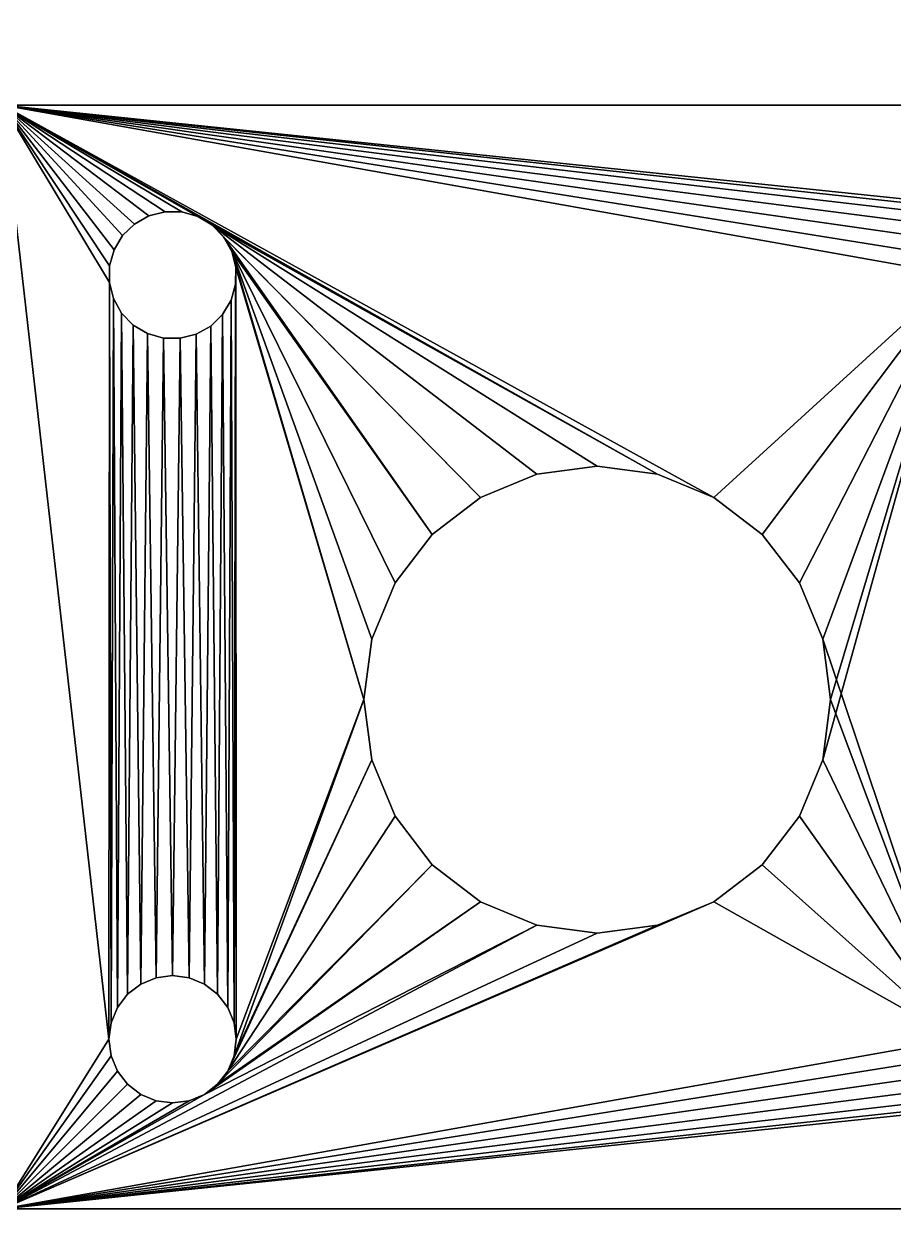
# Model space of a CAD drawing. Header units: metres. Extents: x 0 to 683, y 0 to 667.
# Drawn here: x 243.5 to 264, y 355.3 to 383.68 of the extents above; entities that cross this region are included whole.
import ezdxf

# ---------------------------------------------------------------- set-up
doc = ezdxf.new("R2010")
doc.units = ezdxf.units.M

msp = doc.modelspace()

# ---------------------------------------------------------------- meshes
at = {"layer": 'Blade lock'}
mesh = msp.add_polyface(dxfattribs=at)
corners = [(268.449, 377.38, 0), (268.5, 359.769, 0), (268.5, 377.769, 0), (268.449, 360.157, 0), (268.299, 377.019, 0), (268.299, 360.519, 0), (268.061, 376.708, 0), (268.061, 360.829, 0), (267.75, 376.469, 0), (267.75, 361.068, 0), (267.388, 376.32, 0), (267.388, 361.217, 0), (267, 376.269, 0), (267, 361.269, 0), (266.612, 376.32, 0), (266.612, 361.217, 0), (266.25, 376.469, 0), (266.25, 361.068, 0), (265.939, 376.708, 0), (265.939, 360.829, 0), (265.701, 377.019, 0), (265.701, 360.519, 0), (265.551, 377.38, 0), (265.551, 360.157, 0), (265.5, 377.769, 0), (265.5, 359.769, 0), (271, 381.769, 0), (271, 355.769, 0), (268.449, 378.157, 0), (268.299, 378.519, 0), (268.061, 378.829, 0), (267.75, 379.068, 0), (267.388, 379.217, 0), (267, 379.269, 0), (243, 381.769, 0), (266.612, 379.217, 0), (266.25, 379.068, 0), (265.939, 378.829, 0), (265.701, 378.519, 0), (265.551, 378.157, 0), (259.759, 372.532, 0), (260.898, 371.658, 0), (261.772, 370.519, 0), (262.321, 369.192, 0), (262.509, 367.769, 0), (258.432, 373.081, 0), (247.591, 379.147, 0), (247.928, 378.947, 0), (257.009, 373.269, 0), (255.585, 373.081, 0), (254.259, 372.532, 0), (248.201, 378.667, 0), (253.12, 371.658, 0), (248.393, 378.325, 0), (252.246, 370.519, 0), (251.696, 369.192, 0), (251.509, 367.769, 0), (248.49, 377.946, 0), (248.5, 359.769, 0), (247.215, 379.253, 0), (246.823, 379.258, 0), (246.443, 379.161, 0), (246.102, 378.97, 0), (245.822, 378.697, 0), (245.622, 378.36, 0), (245.515, 377.983, 0), (245.51, 377.591, 0), (245.5, 359.769, 0), (267, 358.269, 0), (243, 355.769, 0), (267.388, 358.32, 0), (267.75, 358.469, 0), (268.061, 358.708, 0), (268.299, 359.019, 0), (268.449, 359.38, 0), (266.612, 358.32, 0), (266.25, 358.469, 0), (265.939, 358.708, 0), (265.701, 359.019, 0), (265.551, 359.38, 0), (259.759, 363.005, 0), (260.898, 363.879, 0), (261.772, 365.019, 0), (262.321, 366.345, 0), (258.432, 362.456, 0), (257.009, 362.269, 0), (255.585, 362.456, 0), (247.75, 358.469, 0), (254.259, 363.005, 0), (248.061, 358.708, 0), (253.12, 363.879, 0), (248.299, 359.019, 0), (252.246, 365.019, 0), (251.696, 366.345, 0), (248.449, 359.38, 0), (247.388, 358.32, 0), (247, 358.269, 0), (246.612, 358.32, 0), (246.25, 358.469, 0), (245.939, 358.708, 0), (245.701, 359.019, 0), (245.551, 359.38, 0), (248.449, 360.157, 0), (248.485, 377.554, 0), (248.378, 377.177, 0), (248.299, 360.519, 0), (248.178, 376.84, 0), (248.061, 360.829, 0), (247.898, 376.567, 0), (247.75, 361.068, 0), (247.557, 376.376, 0), (247.388, 361.217, 0), (247.177, 376.279, 0), (247, 361.269, 0), (246.785, 376.284, 0), (246.612, 361.217, 0), (246.409, 376.39, 0), (246.25, 361.068, 0), (246.072, 376.59, 0), (245.939, 360.829, 0), (245.799, 376.87, 0), (245.701, 360.519, 0), (245.607, 377.212, 0), (245.551, 360.157, 0)]
mesh.append_faces([[corners[k] for k in face] for face in [(0, 1, 2), (1, 0, 3), (3, 4, 5), (5, 6, 7), (7, 8, 9), (9, 10, 11), (11, 12, 13), (13, 14, 15), (15, 16, 17), (17, 18, 19), (19, 20, 21), (21, 22, 23), (23, 24, 25), (26, 2, 27), (2, 26, 28), (28, 26, 29), (29, 26, 30), (30, 26, 31), (31, 26, 32), (32, 26, 33), (33, 34, 35), (35, 34, 36), (36, 34, 37), (37, 34, 38), (38, 34, 39), (39, 34, 24), (40, 34, 45), (45, 47, 48), (48, 47, 49), (49, 47, 50), (50, 51, 52), (52, 53, 54), (54, 53, 55), (55, 53, 56), (46, 34, 59), (59, 34, 60), (60, 34, 61), (61, 34, 62), (62, 34, 63), (63, 34, 64), (64, 34, 65), (65, 34, 66), (27, 68, 69), (68, 27, 70), (70, 27, 71), (71, 27, 72), (72, 27, 73), (73, 27, 74), (74, 27, 1), (80, 25, 81), (81, 25, 82), (82, 25, 83), (83, 25, 44), (87, 88, 89), (89, 90, 91), (91, 93, 94), (94, 56, 58), (69, 67, 34), (102, 104, 105), (105, 106, 107), (107, 108, 109), (109, 110, 111), (111, 112, 113), (113, 114, 115), (115, 116, 117), (117, 118, 119), (119, 120, 121), (121, 122, 123), (123, 66, 67)]], dxfattribs={"vtx0": -1, "vtx1": -1})
mesh.append_faces([[corners[k] for k in face] for face in [(24, 34, 40), (24, 43, 25), (45, 34, 46), (56, 57, 58), (66, 34, 67), (1, 27, 2), (69, 25, 80), (69, 86, 87)]], dxfattribs={"vtx0": -1, "vtx1": -1, "vtx2": -1})
mesh.append_faces([[corners[k] for k in face] for face in [(3, 0, 4), (5, 4, 6), (7, 6, 8), (9, 8, 10), (11, 10, 12), (13, 12, 14), (15, 14, 16), (17, 16, 18), (19, 18, 20), (21, 20, 22), (23, 22, 24), (33, 26, 34), (24, 40, 41), (24, 41, 42), (24, 42, 43), (25, 43, 44), (45, 46, 47), (50, 47, 51), (52, 51, 53), (56, 53, 57), (69, 68, 75), (69, 75, 76), (69, 76, 77), (69, 77, 78), (69, 78, 79), (69, 79, 25), (69, 80, 84), (69, 84, 85), (69, 85, 86), (87, 86, 88), (89, 88, 90), (91, 90, 92), (91, 92, 93), (94, 93, 56), (69, 87, 95), (69, 95, 96), (69, 96, 97), (69, 97, 98), (69, 98, 99), (69, 99, 100), (69, 100, 101), (69, 101, 67), (57, 102, 58), (102, 57, 103), (102, 103, 104), (105, 104, 106), (107, 106, 108), (109, 108, 110), (111, 110, 112), (113, 112, 114), (115, 114, 116), (117, 116, 118), (119, 118, 120), (121, 120, 122), (123, 122, 66)]], dxfattribs={"vtx0": -1, "vtx2": -1})
mesh = msp.add_polyface(dxfattribs=at)
corners = [(248.449, 360.157, -10), (248.49, 377.946, -10), (248.5, 359.769, -10), (248.485, 377.554, -10), (248.378, 377.177, -10), (248.299, 360.519, -10), (248.178, 376.84, -10), (248.061, 360.829, -10), (247.898, 376.567, -10), (247.75, 361.068, -10), (247.557, 376.376, -10), (247.388, 361.217, -10), (247.177, 376.279, -10), (247, 361.269, -10), (246.785, 376.284, -10), (246.612, 361.217, -10), (246.409, 376.39, -10), (246.25, 361.068, -10), (246.072, 376.59, -10), (245.939, 360.829, -10), (245.799, 376.87, -10), (245.701, 360.519, -10), (245.607, 377.212, -10), (245.551, 360.157, -10), (245.51, 377.591, -10), (245.5, 359.769, -10), (271, 355.769, -10), (268.5, 359.769, -10), (271, 381.769, -10), (268.449, 359.38, -10), (268.299, 359.019, -10), (268.061, 358.708, -10), (267.75, 358.469, -10), (267.388, 358.32, -10), (267, 358.269, -10), (243, 355.769, -10), (266.612, 358.32, -10), (266.25, 358.469, -10), (265.939, 358.708, -10), (265.701, 359.019, -10), (265.551, 359.38, -10), (265.5, 359.769, -10), (259.759, 363.005, -10), (260.898, 363.879, -10), (261.772, 365.019, -10), (262.321, 366.345, -10), (265.5, 377.769, -10), (262.509, 367.769, -10), (258.432, 362.456, -10), (257.009, 362.269, -10), (255.585, 362.456, -10), (247.75, 358.469, -10), (254.259, 363.005, -10), (248.061, 358.708, -10), (253.12, 363.879, -10), (248.299, 359.019, -10), (252.246, 365.019, -10), (251.696, 366.345, -10), (248.449, 359.38, -10), (251.509, 367.769, -10), (247.388, 358.32, -10), (247, 358.269, -10), (246.612, 358.32, -10), (246.25, 358.469, -10), (245.939, 358.708, -10), (245.701, 359.019, -10), (245.551, 359.38, -10), (267, 379.269, -10), (243, 381.769, -10), (267.388, 379.217, -10), (267.75, 379.068, -10), (268.061, 378.829, -10), (268.299, 378.519, -10), (268.449, 378.157, -10), (268.5, 377.769, -10), (266.612, 379.217, -10), (266.25, 379.068, -10), (265.939, 378.829, -10), (265.701, 378.519, -10), (265.551, 378.157, -10), (259.759, 372.532, -10), (260.898, 371.658, -10), (261.772, 370.519, -10), (262.321, 369.192, -10), (258.432, 373.081, -10), (247.591, 379.147, -10), (247.928, 378.947, -10), (257.009, 373.269, -10), (255.585, 373.081, -10), (254.259, 372.532, -10), (248.201, 378.667, -10), (253.12, 371.658, -10), (248.393, 378.325, -10), (252.246, 370.519, -10), (251.696, 369.192, -10), (247.215, 379.253, -10), (246.823, 379.258, -10), (246.443, 379.161, -10), (246.102, 378.97, -10), (245.822, 378.697, -10), (245.622, 378.36, -10), (245.515, 377.983, -10), (268.449, 360.157, -10), (268.449, 377.38, -10), (268.299, 360.519, -10), (268.299, 377.019, -10), (268.061, 360.829, -10), (268.061, 376.708, -10), (267.75, 361.068, -10), (267.75, 376.469, -10), (267.388, 361.217, -10), (267.388, 376.32, -10), (267, 361.269, -10), (267, 376.269, -10), (266.612, 361.217, -10), (266.612, 376.32, -10), (266.25, 361.068, -10), (266.25, 376.469, -10), (265.939, 360.829, -10), (265.939, 376.708, -10), (265.701, 360.519, -10), (265.701, 377.019, -10), (265.551, 360.157, -10), (265.551, 377.38, -10)]
mesh.append_faces([[corners[k] for k in face] for face in [(0, 1, 2), (1, 0, 3), (3, 0, 4), (4, 5, 6), (6, 7, 8), (8, 9, 10), (10, 11, 12), (12, 13, 14), (14, 15, 16), (16, 17, 18), (18, 19, 20), (20, 21, 22), (22, 23, 24), (26, 27, 28), (27, 26, 29), (29, 26, 30), (30, 26, 31), (31, 26, 32), (32, 26, 33), (33, 26, 34), (34, 35, 36), (36, 35, 37), (37, 35, 38), (38, 35, 39), (39, 35, 40), (40, 35, 41), (42, 35, 48), (48, 35, 49), (49, 35, 50), (50, 51, 52), (52, 53, 54), (54, 55, 56), (56, 55, 57), (57, 58, 59), (51, 35, 60), (60, 35, 61), (61, 35, 62), (62, 35, 63), (63, 35, 64), (64, 35, 65), (65, 35, 66), (66, 35, 25), (28, 67, 68), (67, 28, 69), (69, 28, 70), (70, 28, 71), (71, 28, 72), (72, 28, 73), (73, 28, 74), (80, 46, 81), (81, 46, 82), (82, 46, 83), (83, 46, 47), (85, 84, 86), (86, 89, 90), (90, 91, 92), (92, 59, 1), (68, 25, 35), (102, 74, 27), (74, 102, 103), (103, 104, 105), (105, 106, 107), (107, 108, 109), (109, 110, 111), (111, 112, 113), (113, 114, 115), (115, 116, 117), (117, 118, 119), (119, 120, 121), (121, 122, 123), (123, 41, 46)]], dxfattribs={"vtx0": -1, "vtx1": -1})
mesh.append_faces([[corners[k] for k in face] for face in [(41, 35, 42), (41, 45, 46), (50, 35, 51), (74, 28, 27), (68, 46, 80), (68, 84, 85), (1, 59, 2), (68, 24, 25)]], dxfattribs={"vtx0": -1, "vtx1": -1, "vtx2": -1})
mesh.append_faces([[corners[k] for k in face] for face in [(4, 0, 5), (6, 5, 7), (8, 7, 9), (10, 9, 11), (12, 11, 13), (14, 13, 15), (16, 15, 17), (18, 17, 19), (20, 19, 21), (22, 21, 23), (24, 23, 25), (34, 26, 35), (41, 42, 43), (41, 43, 44), (41, 44, 45), (46, 45, 47), (52, 51, 53), (54, 53, 55), (57, 55, 58), (59, 58, 2), (68, 67, 75), (68, 75, 76), (68, 76, 77), (68, 77, 78), (68, 78, 79), (68, 79, 46), (68, 80, 84), (86, 84, 87), (86, 87, 88), (86, 88, 89), (90, 89, 91), (92, 91, 93), (92, 93, 94), (92, 94, 59), (68, 85, 95), (68, 95, 96), (68, 96, 97), (68, 97, 98), (68, 98, 99), (68, 99, 100), (68, 100, 101), (68, 101, 24), (103, 102, 104), (105, 104, 106), (107, 106, 108), (109, 108, 110), (111, 110, 112), (113, 112, 114), (115, 114, 116), (117, 116, 118), (119, 118, 120), (121, 120, 122), (123, 122, 41)]], dxfattribs={"vtx0": -1, "vtx2": -1})
mesh = msp.add_polyface(dxfattribs=at)
corners = [(271, 381.769, -10), (243, 381.769, 0), (271, 381.769, 0), (243, 381.769, -10)]
mesh.append_faces([[corners[k] for k in face] for face in [(0, 1, 2), (1, 0, 3)]], dxfattribs={"vtx0": -1})
mesh = msp.add_polyface(dxfattribs=at)
corners = [(246.102, 378.97, -10), (246.443, 379.161, 0), (246.102, 378.97, 0), (246.443, 379.161, -10)]
mesh.append_faces([[corners[k] for k in face] for face in [(0, 1, 2), (1, 0, 3)]], dxfattribs={"vtx0": -1})
mesh = msp.add_polyface(dxfattribs=at)
corners = [(246.443, 379.161, -10), (246.823, 379.258, 0), (246.443, 379.161, 0), (246.823, 379.258, -10)]
mesh.append_faces([[corners[k] for k in face] for face in [(0, 1, 2), (1, 0, 3)]], dxfattribs={"vtx0": -1})
mesh = msp.add_polyface(dxfattribs=at)
corners = [(246.823, 379.258, -10), (247.215, 379.253, 0), (246.823, 379.258, 0), (247.215, 379.253, -10)]
mesh.append_faces([[corners[k] for k in face] for face in [(0, 1, 2), (1, 0, 3)]], dxfattribs={"vtx0": -1})
mesh = msp.add_polyface(dxfattribs=at)
corners = [(247.215, 379.253, 0), (247.591, 379.147, -10), (247.591, 379.147, 0), (247.215, 379.253, -10)]
mesh.append_faces([[corners[k] for k in face] for face in [(0, 1, 2), (1, 0, 3)]], dxfattribs={"vtx0": -1})
mesh = msp.add_polyface(dxfattribs=at)
corners = [(247.591, 379.147, -10), (247.928, 378.947, 0), (247.591, 379.147, 0), (247.928, 378.947, -10)]
mesh.append_faces([[corners[k] for k in face] for face in [(0, 1, 2), (1, 0, 3)]], dxfattribs={"vtx0": -1})
mesh = msp.add_polyface(dxfattribs=at)
corners = [(245.822, 378.697, -10), (246.102, 378.97, 0), (245.822, 378.697, 0), (246.102, 378.97, -10)]
mesh.append_faces([[corners[k] for k in face] for face in [(0, 1, 2), (1, 0, 3)]], dxfattribs={"vtx0": -1})
mesh = msp.add_polyface(dxfattribs=at)
corners = [(248.201, 378.667, 0), (247.928, 378.947, -10), (248.201, 378.667, -10), (247.928, 378.947, 0)]
mesh.append_faces([[corners[k] for k in face] for face in [(0, 1, 2), (1, 0, 3)]], dxfattribs={"vtx0": -1})
mesh = msp.add_polyface(dxfattribs=at)
corners = [(245.822, 378.697, -10), (245.622, 378.36, 0), (245.622, 378.36, -10), (245.822, 378.697, 0)]
mesh.append_faces([[corners[k] for k in face] for face in [(0, 1, 2), (1, 0, 3)]], dxfattribs={"vtx0": -1})
mesh = msp.add_polyface(dxfattribs=at)
corners = [(248.393, 378.325, 0), (248.201, 378.667, -10), (248.393, 378.325, -10), (248.201, 378.667, 0)]
mesh.append_faces([[corners[k] for k in face] for face in [(0, 1, 2), (1, 0, 3)]], dxfattribs={"vtx0": -1})
mesh = msp.add_polyface(dxfattribs=at)
corners = [(245.622, 378.36, -10), (245.515, 377.983, 0), (245.515, 377.983, -10), (245.622, 378.36, 0)]
mesh.append_faces([[corners[k] for k in face] for face in [(0, 1, 2), (1, 0, 3)]], dxfattribs={"vtx0": -1})
mesh = msp.add_polyface(dxfattribs=at)
corners = [(248.49, 377.946, 0), (248.393, 378.325, -10), (248.49, 377.946, -10), (248.393, 378.325, 0)]
mesh.append_faces([[corners[k] for k in face] for face in [(0, 1, 2), (1, 0, 3)]], dxfattribs={"vtx0": -1})
mesh = msp.add_polyface(dxfattribs=at)
corners = [(245.515, 377.983, -10), (245.51, 377.591, 0), (245.51, 377.591, -10), (245.515, 377.983, 0)]
mesh.append_faces([[corners[k] for k in face] for face in [(0, 1, 2), (1, 0, 3)]], dxfattribs={"vtx0": -1})
mesh = msp.add_polyface(dxfattribs=at)
corners = [(248.485, 377.554, 0), (248.49, 377.946, -10), (248.485, 377.554, -10), (248.49, 377.946, 0)]
mesh.append_faces([[corners[k] for k in face] for face in [(0, 1, 2), (1, 0, 3)]], dxfattribs={"vtx0": -1})
mesh = msp.add_polyface(dxfattribs=at)
corners = [(245.51, 377.591, -10), (245.607, 377.212, 0), (245.607, 377.212, -10), (245.51, 377.591, 0)]
mesh.append_faces([[corners[k] for k in face] for face in [(0, 1, 2), (1, 0, 3)]], dxfattribs={"vtx0": -1})
mesh = msp.add_polyface(dxfattribs=at)
corners = [(248.378, 377.177, 0), (248.485, 377.554, -10), (248.378, 377.177, -10), (248.485, 377.554, 0)]
mesh.append_faces([[corners[k] for k in face] for face in [(0, 1, 2), (1, 0, 3)]], dxfattribs={"vtx0": -1})
mesh = msp.add_polyface(dxfattribs=at)
corners = [(245.607, 377.212, -10), (245.799, 376.87, 0), (245.799, 376.87, -10), (245.607, 377.212, 0)]
mesh.append_faces([[corners[k] for k in face] for face in [(0, 1, 2), (1, 0, 3)]], dxfattribs={"vtx0": -1})
mesh = msp.add_polyface(dxfattribs=at)
corners = [(248.178, 376.84, 0), (248.378, 377.177, -10), (248.178, 376.84, -10), (248.378, 377.177, 0)]
mesh.append_faces([[corners[k] for k in face] for face in [(0, 1, 2), (1, 0, 3)]], dxfattribs={"vtx0": -1})
mesh = msp.add_polyface(dxfattribs=at)
corners = [(245.799, 376.87, -10), (246.072, 376.59, 0), (246.072, 376.59, -10), (245.799, 376.87, 0)]
mesh.append_faces([[corners[k] for k in face] for face in [(0, 1, 2), (1, 0, 3)]], dxfattribs={"vtx0": -1})
mesh = msp.add_polyface(dxfattribs=at)
corners = [(246.409, 376.39, -10), (246.072, 376.59, 0), (246.409, 376.39, 0), (246.072, 376.59, -10)]
mesh.append_faces([[corners[k] for k in face] for face in [(0, 1, 2), (1, 0, 3)]], dxfattribs={"vtx0": -1})
mesh = msp.add_polyface(dxfattribs=at)
corners = [(248.178, 376.84, 0), (247.898, 376.567, -10), (247.898, 376.567, 0), (248.178, 376.84, -10)]
mesh.append_faces([[corners[k] for k in face] for face in [(0, 1, 2), (1, 0, 3)]], dxfattribs={"vtx0": -1})
mesh = msp.add_polyface(dxfattribs=at)
corners = [(246.785, 376.284, -10), (246.409, 376.39, 0), (246.785, 376.284, 0), (246.409, 376.39, -10)]
mesh.append_faces([[corners[k] for k in face] for face in [(0, 1, 2), (1, 0, 3)]], dxfattribs={"vtx0": -1})
mesh = msp.add_polyface(dxfattribs=at)
corners = [(247.557, 376.376, 0), (247.177, 376.279, -10), (247.177, 376.279, 0), (247.557, 376.376, -10)]
mesh.append_faces([[corners[k] for k in face] for face in [(0, 1, 2), (1, 0, 3)]], dxfattribs={"vtx0": -1})
mesh = msp.add_polyface(dxfattribs=at)
corners = [(247.898, 376.567, -10), (247.557, 376.376, 0), (247.898, 376.567, 0), (247.557, 376.376, -10)]
mesh.append_faces([[corners[k] for k in face] for face in [(0, 1, 2), (1, 0, 3)]], dxfattribs={"vtx0": -1})
mesh = msp.add_polyface(dxfattribs=at)
corners = [(247.177, 376.279, -10), (246.785, 376.284, 0), (247.177, 376.279, 0), (246.785, 376.284, -10)]
mesh.append_faces([[corners[k] for k in face] for face in [(0, 1, 2), (1, 0, 3)]], dxfattribs={"vtx0": -1})
mesh = msp.add_polyface(dxfattribs=at)
corners = [(255.585, 373.081, -10), (257.009, 373.269, 0), (255.585, 373.081, 0), (257.009, 373.269, -10)]
mesh.append_faces([[corners[k] for k in face] for face in [(0, 1, 2), (1, 0, 3)]], dxfattribs={"vtx0": -1})
mesh = msp.add_polyface(dxfattribs=at)
corners = [(257.009, 373.269, 0), (258.432, 373.081, -10), (258.432, 373.081, 0), (257.009, 373.269, -10)]
mesh.append_faces([[corners[k] for k in face] for face in [(0, 1, 2), (1, 0, 3)]], dxfattribs={"vtx0": -1})
mesh = msp.add_polyface(dxfattribs=at)
corners = [(254.259, 372.532, -10), (255.585, 373.081, 0), (254.259, 372.532, 0), (255.585, 373.081, -10)]
mesh.append_faces([[corners[k] for k in face] for face in [(0, 1, 2), (1, 0, 3)]], dxfattribs={"vtx0": -1})
mesh = msp.add_polyface(dxfattribs=at)
corners = [(258.432, 373.081, -10), (259.759, 372.532, 0), (258.432, 373.081, 0), (259.759, 372.532, -10)]
mesh.append_faces([[corners[k] for k in face] for face in [(0, 1, 2), (1, 0, 3)]], dxfattribs={"vtx0": -1})
mesh = msp.add_polyface(dxfattribs=at)
corners = [(253.12, 371.658, -10), (254.259, 372.532, 0), (253.12, 371.658, 0), (254.259, 372.532, -10)]
mesh.append_faces([[corners[k] for k in face] for face in [(0, 1, 2), (1, 0, 3)]], dxfattribs={"vtx0": -1})
mesh = msp.add_polyface(dxfattribs=at)
corners = [(259.759, 372.532, -10), (260.898, 371.658, 0), (259.759, 372.532, 0), (260.898, 371.658, -10)]
mesh.append_faces([[corners[k] for k in face] for face in [(0, 1, 2), (1, 0, 3)]], dxfattribs={"vtx0": -1})
mesh = msp.add_polyface(dxfattribs=at)
corners = [(253.12, 371.658, -10), (252.246, 370.519, 0), (252.246, 370.519, -10), (253.12, 371.658, 0)]
mesh.append_faces([[corners[k] for k in face] for face in [(0, 1, 2), (1, 0, 3)]], dxfattribs={"vtx0": -1})
mesh = msp.add_polyface(dxfattribs=at)
corners = [(260.898, 371.658, 0), (261.772, 370.519, -10), (261.772, 370.519, 0), (260.898, 371.658, -10)]
mesh.append_faces([[corners[k] for k in face] for face in [(0, 1, 2), (1, 0, 3)]], dxfattribs={"vtx0": -1})
mesh = msp.add_polyface(dxfattribs=at)
corners = [(252.246, 370.519, -10), (251.696, 369.192, 0), (251.696, 369.192, -10), (252.246, 370.519, 0)]
mesh.append_faces([[corners[k] for k in face] for face in [(0, 1, 2), (1, 0, 3)]], dxfattribs={"vtx0": -1})
mesh = msp.add_polyface(dxfattribs=at)
corners = [(261.772, 370.519, 0), (262.321, 369.192, -10), (262.321, 369.192, 0), (261.772, 370.519, -10)]
mesh.append_faces([[corners[k] for k in face] for face in [(0, 1, 2), (1, 0, 3)]], dxfattribs={"vtx0": -1})
mesh = msp.add_polyface(dxfattribs=at)
corners = [(251.696, 369.192, -10), (251.509, 367.769, 0), (251.509, 367.769, -10), (251.696, 369.192, 0)]
mesh.append_faces([[corners[k] for k in face] for face in [(0, 1, 2), (1, 0, 3)]], dxfattribs={"vtx0": -1})
mesh = msp.add_polyface(dxfattribs=at)
corners = [(262.321, 369.192, 0), (262.509, 367.769, -10), (262.509, 367.769, 0), (262.321, 369.192, -10)]
mesh.append_faces([[corners[k] for k in face] for face in [(0, 1, 2), (1, 0, 3)]], dxfattribs={"vtx0": -1})
mesh = msp.add_polyface(dxfattribs=at)
corners = [(251.509, 367.769, -10), (251.696, 366.345, 0), (251.696, 366.345, -10), (251.509, 367.769, 0)]
mesh.append_faces([[corners[k] for k in face] for face in [(0, 1, 2), (1, 0, 3)]], dxfattribs={"vtx0": -1})
mesh = msp.add_polyface(dxfattribs=at)
corners = [(262.509, 367.769, 0), (262.321, 366.345, -10), (262.321, 366.345, 0), (262.509, 367.769, -10)]
mesh.append_faces([[corners[k] for k in face] for face in [(0, 1, 2), (1, 0, 3)]], dxfattribs={"vtx0": -1})
mesh = msp.add_polyface(dxfattribs=at)
corners = [(251.696, 366.345, -10), (252.246, 365.019, 0), (252.246, 365.019, -10), (251.696, 366.345, 0)]
mesh.append_faces([[corners[k] for k in face] for face in [(0, 1, 2), (1, 0, 3)]], dxfattribs={"vtx0": -1})
mesh = msp.add_polyface(dxfattribs=at)
corners = [(262.321, 366.345, 0), (261.772, 365.019, -10), (261.772, 365.019, 0), (262.321, 366.345, -10)]
mesh.append_faces([[corners[k] for k in face] for face in [(0, 1, 2), (1, 0, 3)]], dxfattribs={"vtx0": -1})
mesh = msp.add_polyface(dxfattribs=at)
corners = [(252.246, 365.019, -10), (253.12, 363.879, 0), (253.12, 363.879, -10), (252.246, 365.019, 0)]
mesh.append_faces([[corners[k] for k in face] for face in [(0, 1, 2), (1, 0, 3)]], dxfattribs={"vtx0": -1})
mesh = msp.add_polyface(dxfattribs=at)
corners = [(261.772, 365.019, 0), (260.898, 363.879, -10), (260.898, 363.879, 0), (261.772, 365.019, -10)]
mesh.append_faces([[corners[k] for k in face] for face in [(0, 1, 2), (1, 0, 3)]], dxfattribs={"vtx0": -1})
mesh = msp.add_polyface(dxfattribs=at)
corners = [(254.259, 363.005, -10), (253.12, 363.879, 0), (254.259, 363.005, 0), (253.12, 363.879, -10)]
mesh.append_faces([[corners[k] for k in face] for face in [(0, 1, 2), (1, 0, 3)]], dxfattribs={"vtx0": -1})
mesh = msp.add_polyface(dxfattribs=at)
corners = [(260.898, 363.879, -10), (259.759, 363.005, 0), (260.898, 363.879, 0), (259.759, 363.005, -10)]
mesh.append_faces([[corners[k] for k in face] for face in [(0, 1, 2), (1, 0, 3)]], dxfattribs={"vtx0": -1})
mesh = msp.add_polyface(dxfattribs=at)
corners = [(255.585, 362.456, -10), (254.259, 363.005, 0), (255.585, 362.456, 0), (254.259, 363.005, -10)]
mesh.append_faces([[corners[k] for k in face] for face in [(0, 1, 2), (1, 0, 3)]], dxfattribs={"vtx0": -1})
mesh = msp.add_polyface(dxfattribs=at)
corners = [(259.759, 363.005, -10), (258.432, 362.456, 0), (259.759, 363.005, 0), (258.432, 362.456, -10)]
mesh.append_faces([[corners[k] for k in face] for face in [(0, 1, 2), (1, 0, 3)]], dxfattribs={"vtx0": -1})
mesh = msp.add_polyface(dxfattribs=at)
corners = [(257.009, 362.269, 0), (255.585, 362.456, -10), (255.585, 362.456, 0), (257.009, 362.269, -10)]
mesh.append_faces([[corners[k] for k in face] for face in [(0, 1, 2), (1, 0, 3)]], dxfattribs={"vtx0": -1})
mesh = msp.add_polyface(dxfattribs=at)
corners = [(258.432, 362.456, -10), (257.009, 362.269, 0), (258.432, 362.456, 0), (257.009, 362.269, -10)]
mesh.append_faces([[corners[k] for k in face] for face in [(0, 1, 2), (1, 0, 3)]], dxfattribs={"vtx0": -1})
mesh = msp.add_polyface(dxfattribs=at)
corners = [(246.612, 361.217, -10), (247, 361.269, 0), (246.612, 361.217, 0), (247, 361.269, -10)]
mesh.append_faces([[corners[k] for k in face] for face in [(0, 1, 2), (1, 0, 3)]], dxfattribs={"vtx0": -1})
mesh = msp.add_polyface(dxfattribs=at)
corners = [(247, 361.269, -10), (247.388, 361.217, 0), (247, 361.269, 0), (247.388, 361.217, -10)]
mesh.append_faces([[corners[k] for k in face] for face in [(0, 1, 2), (1, 0, 3)]], dxfattribs={"vtx0": -1})
mesh = msp.add_polyface(dxfattribs=at)
corners = [(245.939, 360.829, -10), (246.25, 361.068, 0), (245.939, 360.829, 0), (246.25, 361.068, -10)]
mesh.append_faces([[corners[k] for k in face] for face in [(0, 1, 2), (1, 0, 3)]], dxfattribs={"vtx0": -1})
mesh = msp.add_polyface(dxfattribs=at)
corners = [(246.25, 361.068, 0), (246.612, 361.217, -10), (246.612, 361.217, 0), (246.25, 361.068, -10)]
mesh.append_faces([[corners[k] for k in face] for face in [(0, 1, 2), (1, 0, 3)]], dxfattribs={"vtx0": -1})
mesh = msp.add_polyface(dxfattribs=at)
corners = [(247.388, 361.217, -10), (247.75, 361.068, 0), (247.388, 361.217, 0), (247.75, 361.068, -10)]
mesh.append_faces([[corners[k] for k in face] for face in [(0, 1, 2), (1, 0, 3)]], dxfattribs={"vtx0": -1})
mesh = msp.add_polyface(dxfattribs=at)
corners = [(247.75, 361.068, -10), (248.061, 360.829, 0), (247.75, 361.068, 0), (248.061, 360.829, -10)]
mesh.append_faces([[corners[k] for k in face] for face in [(0, 1, 2), (1, 0, 3)]], dxfattribs={"vtx0": -1})
mesh = msp.add_polyface(dxfattribs=at)
corners = [(245.939, 360.829, -10), (245.701, 360.519, 0), (245.701, 360.519, -10), (245.939, 360.829, 0)]
mesh.append_faces([[corners[k] for k in face] for face in [(0, 1, 2), (1, 0, 3)]], dxfattribs={"vtx0": -1})
mesh = msp.add_polyface(dxfattribs=at)
corners = [(248.299, 360.519, 0), (248.061, 360.829, -10), (248.299, 360.519, -10), (248.061, 360.829, 0)]
mesh.append_faces([[corners[k] for k in face] for face in [(0, 1, 2), (1, 0, 3)]], dxfattribs={"vtx0": -1})
mesh = msp.add_polyface(dxfattribs=at)
corners = [(245.701, 360.519, -10), (245.551, 360.157, 0), (245.551, 360.157, -10), (245.701, 360.519, 0)]
mesh.append_faces([[corners[k] for k in face] for face in [(0, 1, 2), (1, 0, 3)]], dxfattribs={"vtx0": -1})
mesh = msp.add_polyface(dxfattribs=at)
corners = [(248.449, 360.157, 0), (248.299, 360.519, -10), (248.449, 360.157, -10), (248.299, 360.519, 0)]
mesh.append_faces([[corners[k] for k in face] for face in [(0, 1, 2), (1, 0, 3)]], dxfattribs={"vtx0": -1})
mesh = msp.add_polyface(dxfattribs=at)
corners = [(245.551, 360.157, -10), (245.5, 359.769, 0), (245.5, 359.769, -10), (245.551, 360.157, 0)]
mesh.append_faces([[corners[k] for k in face] for face in [(0, 1, 2), (1, 0, 3)]], dxfattribs={"vtx0": -1})
mesh = msp.add_polyface(dxfattribs=at)
corners = [(248.5, 359.769, 0), (248.449, 360.157, -10), (248.5, 359.769, -10), (248.449, 360.157, 0)]
mesh.append_faces([[corners[k] for k in face] for face in [(0, 1, 2), (1, 0, 3)]], dxfattribs={"vtx0": -1})
mesh = msp.add_polyface(dxfattribs=at)
corners = [(245.5, 359.769, -10), (245.551, 359.38, 0), (245.551, 359.38, -10), (245.5, 359.769, 0)]
mesh.append_faces([[corners[k] for k in face] for face in [(0, 1, 2), (1, 0, 3)]], dxfattribs={"vtx0": -1})
mesh = msp.add_polyface(dxfattribs=at)
corners = [(248.449, 359.38, 0), (248.5, 359.769, -10), (248.449, 359.38, -10), (248.5, 359.769, 0)]
mesh.append_faces([[corners[k] for k in face] for face in [(0, 1, 2), (1, 0, 3)]], dxfattribs={"vtx0": -1})
mesh = msp.add_polyface(dxfattribs=at)
corners = [(245.551, 359.38, -10), (245.701, 359.019, 0), (245.701, 359.019, -10), (245.551, 359.38, 0)]
mesh.append_faces([[corners[k] for k in face] for face in [(0, 1, 2), (1, 0, 3)]], dxfattribs={"vtx0": -1})
mesh = msp.add_polyface(dxfattribs=at)
corners = [(248.299, 359.019, 0), (248.449, 359.38, -10), (248.299, 359.019, -10), (248.449, 359.38, 0)]
mesh.append_faces([[corners[k] for k in face] for face in [(0, 1, 2), (1, 0, 3)]], dxfattribs={"vtx0": -1})
mesh = msp.add_polyface(dxfattribs=at)
corners = [(245.701, 359.019, -10), (245.939, 358.708, 0), (245.939, 358.708, -10), (245.701, 359.019, 0)]
mesh.append_faces([[corners[k] for k in face] for face in [(0, 1, 2), (1, 0, 3)]], dxfattribs={"vtx0": -1})
mesh = msp.add_polyface(dxfattribs=at)
corners = [(248.061, 358.708, 0), (248.299, 359.019, -10), (248.061, 358.708, -10), (248.299, 359.019, 0)]
mesh.append_faces([[corners[k] for k in face] for face in [(0, 1, 2), (1, 0, 3)]], dxfattribs={"vtx0": -1})
mesh = msp.add_polyface(dxfattribs=at)
corners = [(246.25, 358.469, -10), (245.939, 358.708, 0), (246.25, 358.469, 0), (245.939, 358.708, -10)]
mesh.append_faces([[corners[k] for k in face] for face in [(0, 1, 2), (1, 0, 3)]], dxfattribs={"vtx0": -1})
mesh = msp.add_polyface(dxfattribs=at)
corners = [(246.612, 358.32, -10), (246.25, 358.469, 0), (246.612, 358.32, 0), (246.25, 358.469, -10)]
mesh.append_faces([[corners[k] for k in face] for face in [(0, 1, 2), (1, 0, 3)]], dxfattribs={"vtx0": -1})
mesh = msp.add_polyface(dxfattribs=at)
corners = [(247.75, 358.469, -10), (247.388, 358.32, 0), (247.75, 358.469, 0), (247.388, 358.32, -10)]
mesh.append_faces([[corners[k] for k in face] for face in [(0, 1, 2), (1, 0, 3)]], dxfattribs={"vtx0": -1})
mesh = msp.add_polyface(dxfattribs=at)
corners = [(248.061, 358.708, 0), (247.75, 358.469, -10), (247.75, 358.469, 0), (248.061, 358.708, -10)]
mesh.append_faces([[corners[k] for k in face] for face in [(0, 1, 2), (1, 0, 3)]], dxfattribs={"vtx0": -1})
mesh = msp.add_polyface(dxfattribs=at)
corners = [(247, 358.269, -10), (246.612, 358.32, 0), (247, 358.269, 0), (246.612, 358.32, -10)]
mesh.append_faces([[corners[k] for k in face] for face in [(0, 1, 2), (1, 0, 3)]], dxfattribs={"vtx0": -1})
mesh = msp.add_polyface(dxfattribs=at)
corners = [(247.388, 358.32, 0), (247, 358.269, -10), (247, 358.269, 0), (247.388, 358.32, -10)]
mesh.append_faces([[corners[k] for k in face] for face in [(0, 1, 2), (1, 0, 3)]], dxfattribs={"vtx0": -1})
mesh = msp.add_polyface(dxfattribs=at)
corners = [(243, 355.769, -10), (271, 355.769, 0), (243, 355.769, 0), (271, 355.769, -10)]
mesh.append_faces([[corners[k] for k in face] for face in [(0, 1, 2), (1, 0, 3)]], dxfattribs={"vtx0": -1})
at = {"layer": 'mesa'}
mesh = msp.add_polyface(dxfattribs=at)
corners = [(272.921, 666.5), (615.715, 616.5), (662.961, 666.5), (320.127, 616.5), (682.921, 666.5), (485.846, 236.224), (682.921, 640.228), (672.599, 664.735), (672.897, 666.006), (671.983, 663.584), (671.09, 662.632), (669.981, 661.944), (668.731, 661.566), (667.427, 661.525), (666.156, 661.822), (665.005, 662.438), (664.053, 663.331), (663.365, 664.44), (662.987, 665.69), (467.921, 313.522), (472.893, 257.029), (472.587, 258.298), (471.963, 259.444), (471.063, 260.39), (469.949, 261.07), (468.697, 261.439), (467.392, 261.472), (466.124, 261.166), (464.977, 260.541), (464.032, 259.642), (463.351, 258.528), (462.982, 257.276), (462.949, 255.971), (449.996, 236.224), (252.921, 640.228), (271.457, 662.964), (272.251, 664), (272.751, 665.206), (270.421, 662.17), (269.215, 661.67), (267.921, 661.5), (266.627, 661.67), (265.421, 662.17), (264.386, 662.964), (263.591, 664), (263.091, 665.206), (262.921, 666.5), (252.921, 666.5), (470.865, 252.459), (471.811, 253.358), (472.491, 254.472), (472.861, 255.724), (469.719, 251.834), (468.45, 251.528), (467.145, 251.561), (465.893, 251.93), (464.779, 252.61), (463.88, 253.556), (463.255, 254.702), (672.881, 666.5)]
mesh.append_faces([[corners[k] for k in face] for face in [(4, 5, 6), (34, 46, 47)]], dxfattribs={"vtx0": -1})
mesh.append_faces([[corners[k] for k in face] for face in [(0, 1, 2), (1, 0, 3), (7, 4, 8), (20, 19, 21), (21, 19, 22), (22, 19, 23), (23, 19, 24), (24, 19, 25), (25, 19, 26), (26, 3, 27), (27, 3, 28), (28, 3, 29), (29, 3, 30), (30, 3, 31), (31, 3, 32), (33, 3, 34), (35, 3, 36), (36, 3, 37), (37, 3, 0), (5, 48, 33), (48, 5, 49), (49, 5, 50), (50, 5, 51), (51, 5, 20)]], dxfattribs={"vtx0": -1, "vtx1": -1})
mesh.append_faces([[corners[k] for k in face] for face in [(5, 4, 7), (5, 2, 1), (5, 19, 20), (32, 3, 33), (34, 3, 35)]], dxfattribs={"vtx0": -1, "vtx1": -1, "vtx2": -1})
mesh.append_faces([[corners[k] for k in face] for face in [(5, 7, 9), (5, 9, 10), (5, 10, 11), (5, 11, 12), (5, 12, 13), (5, 13, 14), (5, 14, 15), (5, 15, 16), (5, 16, 17), (5, 17, 18), (5, 18, 2), (5, 1, 19), (26, 19, 3), (34, 35, 38), (34, 38, 39), (34, 39, 40), (34, 40, 41), (34, 41, 42), (34, 42, 43), (34, 43, 44), (34, 44, 45), (34, 45, 46), (33, 48, 52), (33, 52, 53), (33, 53, 54), (33, 54, 55), (33, 55, 56), (33, 56, 57), (33, 57, 58), (33, 58, 32)]], dxfattribs={"vtx0": -1, "vtx2": -1})
mesh.append_faces([[corners[k] for k in face] for face in [(59, 8, 4)]], dxfattribs={"vtx1": -1})
mesh = msp.add_polyface(dxfattribs=at)
corners = [(485.846, 236.224, -10), (472.861, 255.724, -10), (472.893, 257.029, -10), (472.491, 254.472, -10), (471.811, 253.358, -10), (470.865, 252.459, -10), (449.996, 236.224, -10), (469.719, 251.834, -10), (468.45, 251.528, -10), (467.145, 251.561, -10), (465.893, 251.93, -10), (464.779, 252.61, -10), (463.88, 253.556, -10), (463.255, 254.702, -10), (462.949, 255.971, -10), (682.921, 666.5, -10), (682.921, 640.228, -10), (672.599, 664.735, -10), (672.897, 666.006, -10), (671.983, 663.584, -10), (671.09, 662.632, -10), (669.981, 661.944, -10), (668.731, 661.566, -10), (667.427, 661.525, -10), (666.156, 661.822, -10), (665.005, 662.438, -10), (664.053, 663.331, -10), (663.365, 664.44, -10), (662.987, 665.69, -10), (662.961, 666.5, -10), (615.715, 616.5, -10), (467.921, 313.522, -10), (472.587, 258.298, -10), (471.963, 259.444, -10), (471.063, 260.39, -10), (469.949, 261.07, -10), (468.697, 261.439, -10), (467.392, 261.472, -10), (320.127, 616.5, -10), (466.124, 261.166, -10), (464.977, 260.541, -10), (464.032, 259.642, -10), (463.351, 258.528, -10), (462.982, 257.276, -10), (252.921, 640.228, -10), (271.457, 662.964, -10), (272.251, 664, -10), (272.751, 665.206, -10), (272.921, 666.5, -10), (270.421, 662.17, -10), (269.215, 661.67, -10), (267.921, 661.5, -10), (266.627, 661.67, -10), (265.421, 662.17, -10), (264.386, 662.964, -10), (263.591, 664, -10), (263.091, 665.206, -10), (262.921, 666.5, -10), (252.921, 666.5, -10), (672.881, 666.5, -10)]
mesh.append_faces([[corners[k] for k in face] for face in [(0, 15, 16), (57, 44, 58)]], dxfattribs={"vtx0": -1})
mesh.append_faces([[corners[k] for k in face] for face in [(1, 0, 3), (3, 0, 4), (4, 0, 5), (5, 6, 7), (7, 6, 8), (8, 6, 9), (9, 6, 10), (10, 6, 11), (11, 6, 12), (12, 6, 13), (13, 6, 14), (17, 0, 19), (19, 0, 20), (20, 0, 21), (21, 0, 22), (22, 0, 23), (23, 0, 24), (24, 0, 25), (25, 0, 26), (26, 0, 27), (27, 0, 28), (28, 0, 29), (30, 0, 31), (31, 37, 38), (45, 44, 49), (49, 44, 50), (50, 44, 51), (51, 44, 52), (52, 44, 53), (53, 44, 54), (54, 44, 55), (55, 44, 56), (56, 44, 57)]], dxfattribs={"vtx0": -1, "vtx1": -1})
mesh.append_faces([[corners[k] for k in face] for face in [(15, 0, 17), (29, 0, 30), (31, 0, 2), (38, 14, 6), (38, 44, 45)]], dxfattribs={"vtx0": -1, "vtx1": -1, "vtx2": -1})
mesh.append_faces([[corners[k] for k in face] for face in [(0, 1, 2), (5, 0, 6), (15, 17, 18), (31, 2, 32), (31, 32, 33), (31, 33, 34), (31, 34, 35), (31, 35, 36), (31, 36, 37), (38, 37, 39), (38, 39, 40), (38, 40, 41), (38, 41, 42), (38, 42, 43), (38, 43, 14), (38, 6, 44), (38, 45, 46), (38, 46, 47), (38, 47, 48), (30, 48, 29), (48, 30, 38)]], dxfattribs={"vtx0": -1, "vtx2": -1})
mesh.append_faces([[corners[k] for k in face] for face in [(59, 15, 18)]], dxfattribs={"vtx1": -1})
mesh = msp.add_polyface(dxfattribs=at)
corners = [(449.996, 236.224, -10), (252.921, 640.228), (252.921, 640.228, -10), (449.996, 236.224)]
mesh.append_faces([[corners[k] for k in face] for face in [(0, 1, 2), (1, 0, 3)]], dxfattribs={"vtx0": -1})

doc.saveas('drawing.dxf')
